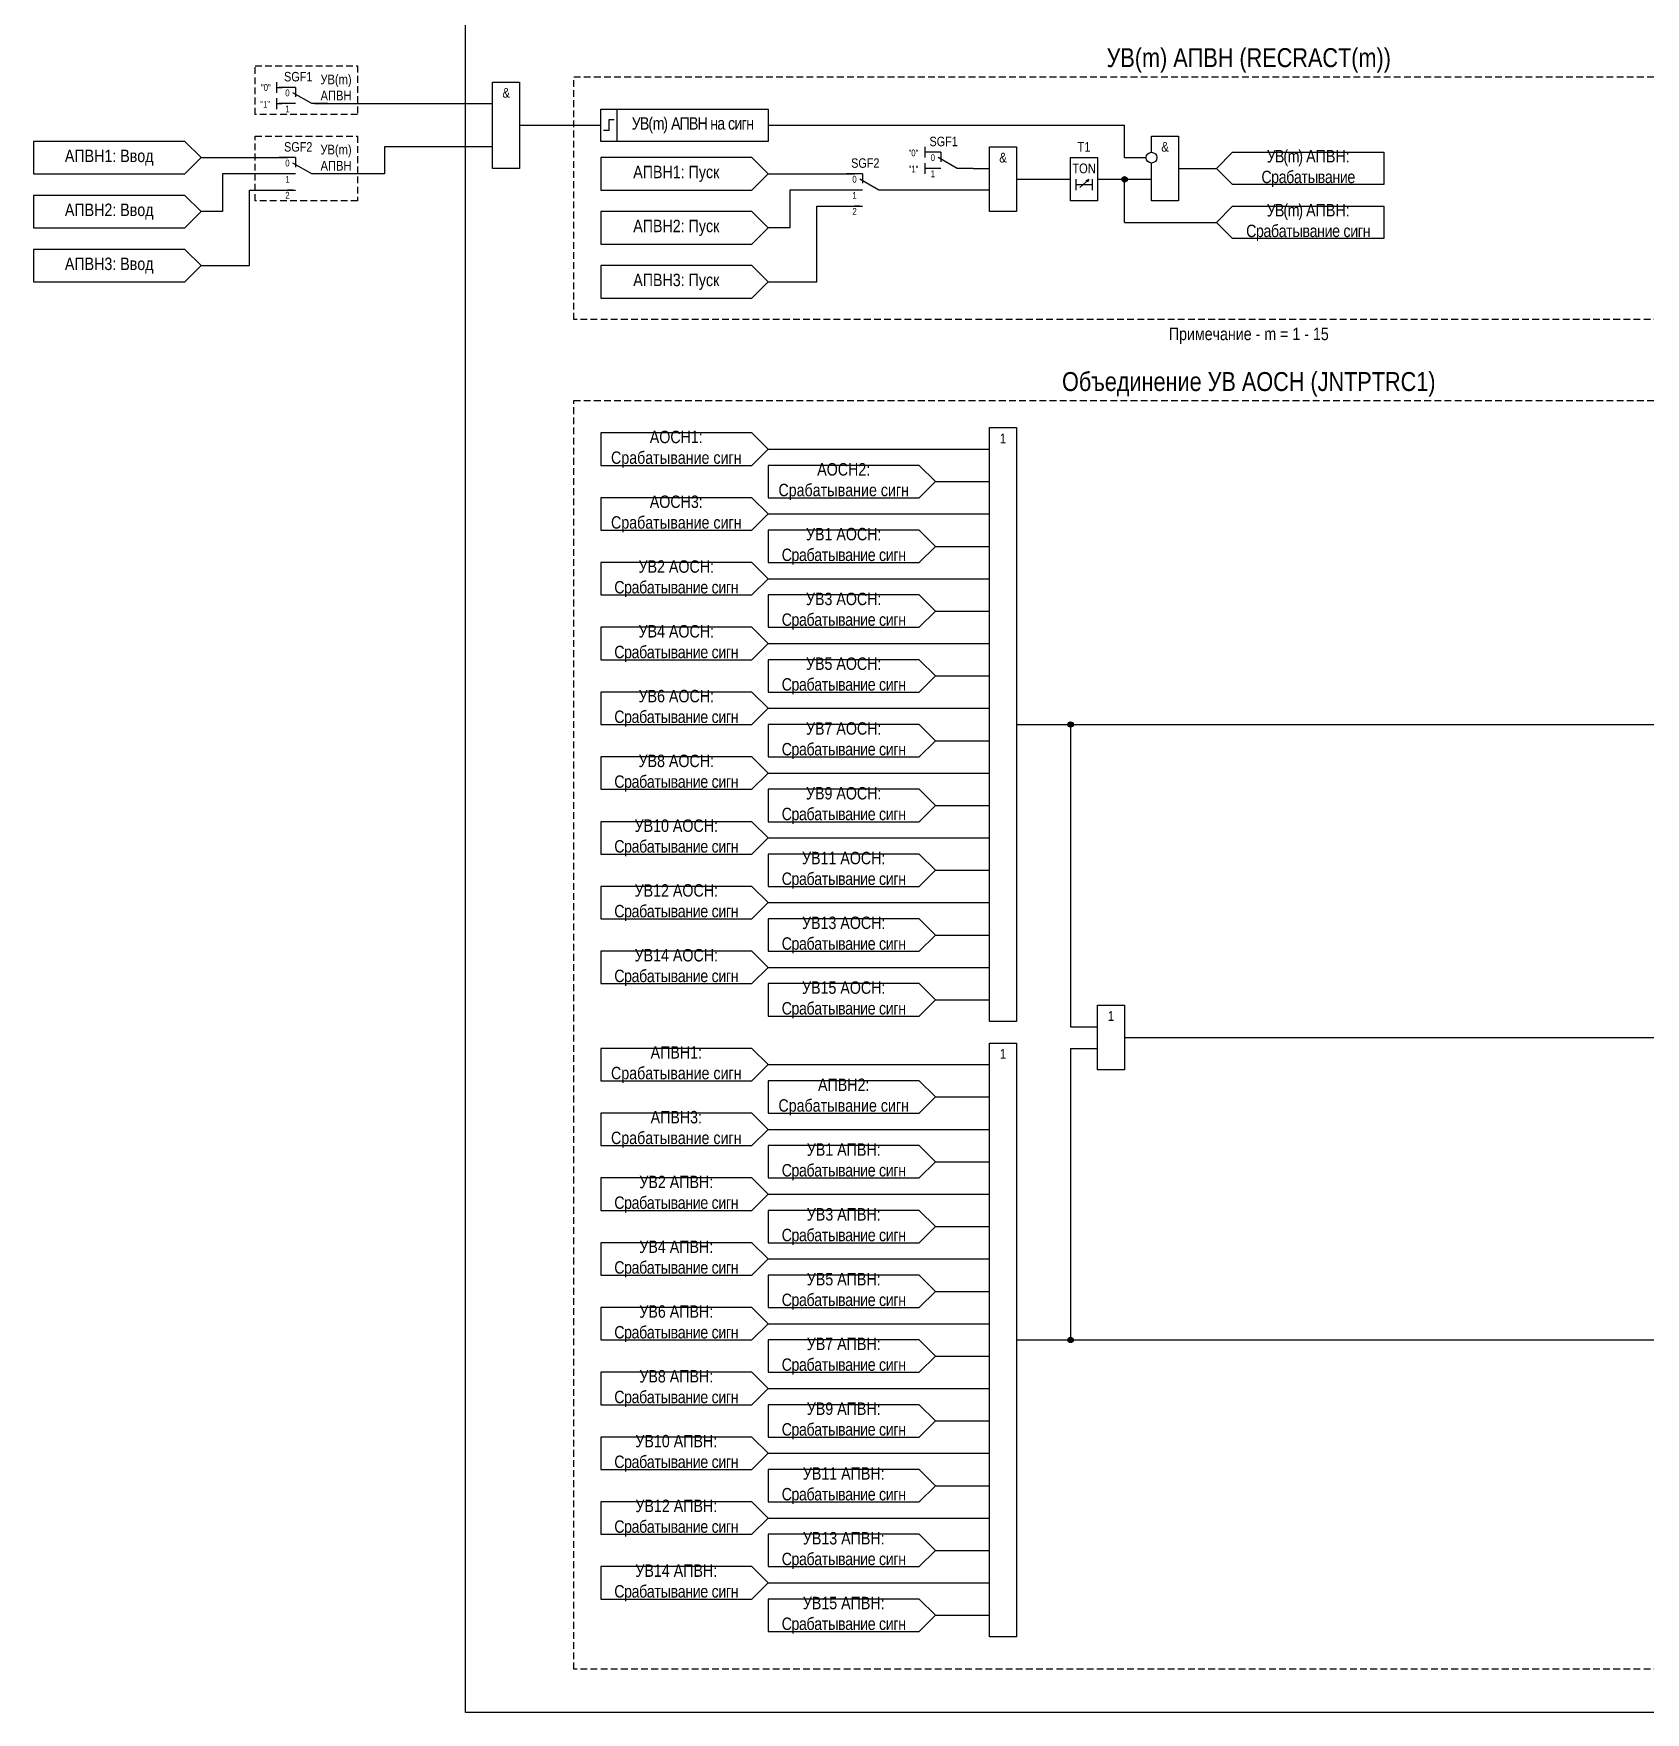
# Model space of a CAD drawing. Header units: millimetres. Extents: x -1017 to 1389, y -932 to 1669.
# Drawn here: x -80 to 218.4, y 0 to 311 of the extents above; entities that cross this region are included whole.
import ezdxf
from ezdxf.enums import TextEntityAlignment as Align

# ---------------------------------------------------------------- set-up
doc = ezdxf.new("R2010")
doc.units = ezdxf.units.MM
doc.linetypes.add('штриховая2', pattern=[0.375, 0.25, -0.125])
doc.layers.add('Непечатный', color=6, linetype='Continuous', plot=False)
doc.layers.add('Основная', color=7, linetype='Continuous')
doc.styles.add('2.5_Gost_RD', font='ARIALN.TTF', dxfattribs={"height": 2.5})
doc.styles.add('3.5_Gost_RD', font='ARIALN.TTF', dxfattribs={"height": 3.5})
doc.styles.add('Вывод', font='ARIALN.TTF', dxfattribs={"height": 2.5})
doc.styles.add('Компонент', font='ARIALN.TTF', dxfattribs={"height": 3.5})

# ---------------------------------------------------------------- blocks, each defined once
blk = doc.blocks.new('Точка')
at = {"ltscale": 100}
h = blk.add_hatch(color=256, dxfattribs=at)
h.dxf.hatch_style = 1
edge = h.paths.add_edge_path()
edge.add_arc((0, 0), 0.5, 0, 360)
blk.add_circle((0, 0), 0.5, dxfattribs=at)
blk = doc.blocks.new('*U79')
at = {"layer": 'Основная', "color": 0}
blk.add_line((0, 0), (7, 4), dxfattribs=at)
at = {"layer": 'Основная', "ltscale": 0.35}
blk.add_line((6, 6), (6, 2.5), dxfattribs=at)
blk = doc.blocks.new('*U91')
at = {"layer": 'Основная', "color": 0}
for p, q in [((-3, 6), (-9, 6)), ((-3, 0), (-9, 0)), ((9, 0), (3, 0))]:
    blk.add_line(p, q, dxfattribs=at)
at = {"layer": 'Основная', "ltscale": 0.25, "xscale": -1}
blk.add_blockref('*U79', (3, 0), dxfattribs=at)
at = {"layer": 'Основная'}
for tag, height, style, p in [('В1', 2.5, 'Вывод', (-13, 6)), ('ОУ', 3.5, 'Компонент', (-2, 10)), ('В2', 2.5, 'Вывод', (-6, 4)), ('В3', 2.5, 'Вывод', (-6, -2))]:
    blk.add_attdef(tag, text='', height=height, dxfattribs=dict(at, style=style)).set_placement(p, align=Align.MIDDLE_CENTER)
blk = doc.blocks.new('*U81')
at = {"layer": 'Основная', "color": 0}
for p, q in [((-3, 6), (-9, 6)), ((-3, 0), (-9, 0)), ((9, 0), (3, 0))]:
    blk.add_line(p, q, dxfattribs=at)
at = {"layer": 'Основная', "ltscale": 0.25, "xscale": -1}
blk.add_blockref('*U79', (3, 0), dxfattribs=at)
at = {"layer": 'Основная'}
for tag, height, style, p in [('В1', 2.5, 'Вывод', (-14, 6)), ('ОУ', 3.5, 'Компонент', (-2, 10)), ('В2', 2.5, 'Вывод', (-6, 4)), ('В3', 2.5, 'Вывод', (-6, -2))]:
    blk.add_attdef(tag, text='', height=height, dxfattribs=dict(at, style=style)).set_placement(p, align=Align.MIDDLE_CENTER)
blk = doc.blocks.new('*U92')
at = {"layer": 'Основная', "color": 0}
for p, q in [((-3, 6), (-9, 6)), ((-3, 0), (-9, 0)), ((9, 0), (3, 0))]:
    blk.add_line(p, q, dxfattribs=at)
at = {"layer": 'Основная', "ltscale": 0.25, "xscale": -1}
blk.add_blockref('*U79', (3, 0), dxfattribs=at)
at = {"layer": 'Основная'}
for tag, height, style, p in [('В1', 2.5, 'Вывод', (-13, 6)), ('ОУ', 3.5, 'Компонент', (-2, 10)), ('В2', 2.5, 'Вывод', (-6, 4)), ('В3', 2.5, 'Вывод', (-6, -2))]:
    blk.add_attdef(tag, text='', height=height, dxfattribs=dict(at, style=style)).set_placement(p, align=Align.MIDDLE_CENTER)

msp = doc.modelspace()

# ---------------------------------------------------------------- linework, layer by layer
at = {"color": 6, "ltscale": 100}
for p, q in [((-35, 302), (-35, 300)), ((-35, 301), (-34, 301)), ((-35, 299), (-35, 297)), ((-35, 298), (-34, 298)), ((-34.5, 282), (-31.5, 282))]:
    msp.add_line(p, q, dxfattribs=at)
at = {"ltscale": 100}
for p, q in [((122, 288), (122, 294)), ((94, 286), (95, 286)), ((113.7, 282.46), (115.37, 283.95)), ((115.37, 283.95), (114.85, 283.73)), ((115.37, 283.95), (115.11, 283.48)), ((122, 276), (122, 284)), ((97, 282), (79, 282)), ((70.5, 279), (73.5, 279)), ((112, 183), (112, 127)), ((112, 127), (117, 127)), ((112, 123), (112, 69)), ((112, 123), (117, 123))]:
    msp.add_line(p, q, dxfattribs=at)
at = {"color": 3, "ltscale": 100}
msp.add_lwpolyline([(0, 908), (290, 908), (290, 0), (0, 0)], close=True, dxfattribs=at)
at = {"color": 6, "linetype": 'штриховая2', "ltscale": 5}
for points in [[(-39, 305), (-20, 305), (-20, 296), (-39, 296)], [(-39, 292), (-20, 292), (-20, 280), (-39, 280)]]:
    msp.add_lwpolyline(points, close=True, dxfattribs=at)
at = {"color": 6, "ltscale": 100}
msp.add_lwpolyline([(5, 302), (10, 302), (10, 286), (5, 286)], close=True, dxfattribs=at)
for points in [[(-28, 298), (-5, 298), (-5, 298), (-5, 298)], [(-5, 298), (5, 298)], [(-5, 298), (-5, 298), (-5, 298), (5, 298)], [(10, 294), (15, 294)], [(10, 294), (10, 294), (10, 294), (15, 294)], [(5, 290), (-15, 290), (-15, 285), (-26, 285)], [(-33, 285), (-45, 285), (-45, 278), (-49, 278)], [(-49, 268), (-40, 268), (-40, 282), (-32, 282), (-32, 282), (-33, 282)]]:
    msp.add_lwpolyline(points, dxfattribs=at)
at = {"ltscale": 100}
msp.add_lwpolyline([(112, 288), (117, 288), (117, 280), (112, 280)], close=True, dxfattribs=at)
for points in [[(113, 284), (113, 282)], [(113, 283), (116, 283)], [(116, 284), (116, 282)], [(72, 282), (60, 282), (60, 275), (56, 275)], [(56, 265), (65, 265), (65, 279), (73, 279), (73, 279), (72, 279)]]:
    msp.add_lwpolyline(points, dxfattribs=at)
at = {"layer": 'Непечатный', "ltscale": 100}
msp.add_lwpolyline([(15, 294), (25, 294)], dxfattribs=at)
at = {"layer": 'Основная', "ltscale": 100}
for p, q in [((85, 290), (85, 288)), ((85, 287), (85, 285))]:
    msp.add_line(p, q, dxfattribs=at)
at = {"layer": 'Основная', "linetype": 'штриховая2', "ltscale": 5}
for points in [[(20, 303), (270, 303), (270, 258), (20, 258)], [(20, 243), (270, 243), (270, 8), (20, 8)]]:
    msp.add_lwpolyline(points, close=True, dxfattribs=at)
at = {"layer": 'Основная', "ltscale": 100}
for points in [[(25, 297), (28, 297), (28, 291), (25, 291)], [(25, 297), (56, 297), (56, 291), (25, 291)], [(170, 289), (170, 283), (142, 283), (139, 286), (142, 289)], [(170, 279), (170, 273), (142, 273), (139, 276), (142, 279)]]:
    msp.add_lwpolyline(points, close=True, dxfattribs=at)
at = {"layer": 'Основная', "lineweight": 30, "ltscale": 100}
msp.add_lwpolyline([(27.5, 295), (26.5, 295), (26.5, 293), (25.5, 293)], dxfattribs=at)
at = {"layer": 'Основная', "ltscale": 100}
for points in [[(56, 294), (122, 294)], [(97, 281), (97, 290), (102, 290), (102, 278), (97, 278), (97, 281)], [(127, 289), (127, 292), (132, 292), (132, 280), (127, 280), (127, 287)], [(56, 285), (53, 288), (25, 288), (25, 282), (53, 282), (56, 285)], [(122, 288), (126, 288)], [(56, 285), (72, 285)], [(95, 286), (97, 286)], [(102, 284), (112, 284)], [(117, 284), (127, 284)], [(132, 286), (139, 286)], [(56, 275), (53, 278), (25, 278), (25, 272), (53, 272), (56, 275)], [(122, 276), (139, 276)], [(56, 265), (53, 268), (25, 268), (25, 262), (53, 262), (56, 265)], [(56, 234), (53, 237), (25, 237), (25, 231), (53, 231), (56, 234)], [(97, 229), (97, 238), (102, 238), (102, 128), (97, 128), (97, 229)], [(56, 234), (97, 234)], [(87, 228), (84, 231), (56, 231), (56, 225), (84, 225), (87, 228)], [(87, 228), (97, 228)], [(56, 222), (53, 225), (25, 225), (25, 219), (53, 219), (56, 222)], [(56, 222), (97, 222)], [(87, 216), (84, 219), (56, 219), (56, 213), (84, 213), (87, 216)], [(87, 216), (97, 216)], [(56, 210), (53, 213), (25, 213), (25, 207), (53, 207), (56, 210)], [(56, 210), (97, 210)], [(87, 204), (84, 207), (56, 207), (56, 201), (84, 201), (87, 204)], [(87, 204), (97, 204)], [(56, 198), (53, 201), (25, 201), (25, 195), (53, 195), (56, 198)], [(56, 198), (97, 198)], [(87, 192), (84, 195), (56, 195), (56, 189), (84, 189), (87, 192)], [(87, 192), (97, 192)], [(56, 186), (53, 189), (25, 189), (25, 183), (53, 183), (56, 186)], [(56, 186), (97, 186)], [(87, 180), (84, 183), (56, 183), (56, 177), (84, 177), (87, 180)], [(102, 183), (234, 183)], [(87, 180), (97, 180)], [(56, 174), (53, 177), (25, 177), (25, 171), (53, 171), (56, 174)], [(56, 174), (97, 174)], [(87, 168), (84, 171), (56, 171), (56, 165), (84, 165), (87, 168)], [(87, 168), (97, 168)], [(56, 162), (53, 165), (25, 165), (25, 159), (53, 159), (56, 162)], [(56, 162), (97, 162)], [(87, 156), (84, 159), (56, 159), (56, 153), (84, 153), (87, 156)], [(87, 156), (97, 156)], [(56, 150), (53, 153), (25, 153), (25, 147), (53, 147), (56, 150)], [(56, 150), (97, 150)], [(87, 144), (84, 147), (56, 147), (56, 141), (84, 141), (87, 144)], [(87, 144), (97, 144)], [(56, 138), (53, 141), (25, 141), (25, 135), (53, 135), (56, 138)], [(56, 138), (97, 138)], [(87, 132), (84, 135), (56, 135), (56, 129), (84, 129), (87, 132)], [(87, 132), (97, 132)], [(117, 122), (117, 131), (122, 131), (122, 119), (117, 119), (117, 122)], [(122, 125), (234, 125)], [(56, 120), (53, 123), (25, 123), (25, 117), (53, 117), (56, 120)], [(97, 115), (97, 124), (102, 124), (102, 14), (97, 14), (97, 115)], [(56, 120), (97, 120)], [(87, 114), (84, 117), (56, 117), (56, 111), (84, 111), (87, 114)], [(87, 114), (97, 114)], [(56, 108), (53, 111), (25, 111), (25, 105), (53, 105), (56, 108)], [(56, 108), (97, 108)], [(87, 102), (84, 105), (56, 105), (56, 99), (84, 99), (87, 102)], [(87, 102), (97, 102)], [(56, 96), (53, 99), (25, 99), (25, 93), (53, 93), (56, 96)], [(56, 96), (97, 96)], [(87, 90), (84, 93), (56, 93), (56, 87), (84, 87), (87, 90)], [(87, 90), (97, 90)], [(56, 84), (53, 87), (25, 87), (25, 81), (53, 81), (56, 84)], [(56, 84), (97, 84)], [(87, 78), (84, 81), (56, 81), (56, 75), (84, 75), (87, 78)], [(87, 78), (97, 78)], [(56, 72), (53, 75), (25, 75), (25, 69), (53, 69), (56, 72)], [(56, 72), (97, 72)], [(87, 66), (84, 69), (56, 69), (56, 63), (84, 63), (87, 66)], [(102, 69), (234, 69)], [(87, 66), (97, 66)], [(56, 60), (53, 63), (25, 63), (25, 57), (53, 57), (56, 60)], [(56, 60), (97, 60)], [(87, 54), (84, 57), (56, 57), (56, 51), (84, 51), (87, 54)], [(87, 54), (97, 54)], [(56, 48), (53, 51), (25, 51), (25, 45), (53, 45), (56, 48)], [(56, 48), (97, 48)], [(87, 42), (84, 45), (56, 45), (56, 39), (84, 39), (87, 42)], [(87, 42), (97, 42)], [(56, 36), (53, 39), (25, 39), (25, 33), (53, 33), (56, 36)], [(56, 36), (97, 36)], [(87, 30), (84, 33), (56, 33), (56, 27), (84, 27), (87, 30)], [(87, 30), (97, 30)], [(56, 24), (53, 27), (25, 27), (25, 21), (53, 21), (56, 24)], [(56, 24), (97, 24)], [(87, 18), (84, 21), (56, 21), (56, 15), (84, 15), (87, 18)], [(87, 18), (97, 18)]]:
    msp.add_lwpolyline(points, dxfattribs=at)
at = {"layer": 'Основная', "color": 6, "ltscale": 100}
for points in [[(-49, 288), (-52, 291), (-80, 291), (-80, 285), (-52, 285), (-49, 288)], [(-49, 288), (-33, 288)], [(-49, 278), (-52, 281), (-80, 281), (-80, 275), (-52, 275), (-49, 278)], [(-49, 268), (-52, 271), (-80, 271), (-80, 265), (-52, 265), (-49, 268)]]:
    msp.add_lwpolyline(points, dxfattribs=at)
at = {"layer": 'Основная'}
msp.add_circle((127, 288), 1, dxfattribs=at)

# ---------------------------------------------------------------- block references
at = {"layer": 'Основная', "color": 6, "ltscale": 0.25, "xscale": 0.5, "yscale": 0.5, "zscale": 0.5}
msp.add_blockref('*U81', (-30, 298), dxfattribs=at).add_auto_attribs({'ОУ': 'SGF1', 'В1': '"0"', 'В2': '0', 'В3': '1'})
at = {"layer": 'Основная', "color": 6, "ltscale": 0.25}
ref = msp.add_blockref('*U92', (-30, 285), dxfattribs=dict(at, xscale=0.5, yscale=0.5, zscale=0.5))
ref.add_attrib('ОУ', 'SGF2', dxfattribs={"height": 1.75, "style": 'Компонент'}).set_placement((-31, 290), align=Align.MIDDLE_CENTER)
ref.add_attrib('В2', '0', dxfattribs={"height": 1.25, "style": 'Вывод'}).set_placement((-33, 287), align=Align.MIDDLE_CENTER)
ref.add_attrib('В3', '1', dxfattribs={"height": 1.25, "style": 'Вывод'}).set_placement((-33, 284), align=Align.MIDDLE_CENTER)
at = {"layer": 'Основная', "ltscale": 0.25}
ref = msp.add_blockref('*U91', (89.5, 286), dxfattribs=dict(at, xscale=0.5, yscale=0.5, zscale=0.5))
ref.add_attrib('ОУ', 'SGF1', dxfattribs={"height": 1.75, "style": 'Компонент'}).set_placement((88.5, 291), align=Align.MIDDLE_CENTER)
ref.add_attrib('В2', '0', dxfattribs={"height": 1.25, "style": 'Вывод'}).set_placement((86.5, 288), align=Align.MIDDLE_CENTER)
ref.add_attrib('В3', '1', dxfattribs={"height": 1.25, "style": 'Вывод'}).set_placement((86.5, 285), align=Align.MIDDLE_CENTER)
ref = msp.add_blockref('*U92', (75, 282), dxfattribs=dict(at, xscale=0.5, yscale=0.5, zscale=0.5))
ref.add_attrib('ОУ', 'SGF2', dxfattribs={"height": 1.75, "style": 'Компонент'}).set_placement((74, 287), align=Align.MIDDLE_CENTER)
ref.add_attrib('В2', '0', dxfattribs={"height": 1.25, "style": 'Вывод'}).set_placement((72, 284), align=Align.MIDDLE_CENTER)
ref.add_attrib('В3', '1', dxfattribs={"height": 1.25, "style": 'Вывод'}).set_placement((72, 281), align=Align.MIDDLE_CENTER)
at = {"layer": 'Основная', "ltscale": 100}
for p in [(122, 284), (112, 183), (112, 69)]:
    msp.add_blockref('Точка', p, dxfattribs=at)

# ---------------------------------------------------------------- texts
at = {"color": 30, "ltscale": 100, "attachment_point": 5}
for s, insert, char_height, width, style in [('УВ(m) АПВН (RECRACT(m))', (145, 306), 3.5, 250, '3.5_Gost_RD'), ('УВ(m) АПВН', (-24, 301), 1.8, 8, '2.5_Gost_RD'), ('УВ(m) АПВН', (-24, 288), 1.8, 8, '2.5_Gost_RD'), ('Объединение УВ АОСН (JNTPTRC1)', (145, 246), 3.5, 250, '3.5_Gost_RD')]:
    msp.add_mtext(s, dxfattribs=dict(at, insert=insert, char_height=char_height, width=width, style=style))
at = {"color": 6, "ltscale": 100, "insert": (7.5, 300), "char_height": 1.8, "width": 5, "attachment_point": 5, "style": '2.5_Gost_RD'}
msp.add_mtext('&', dxfattribs=at)
at = {"color": 6, "ltscale": 100, "char_height": 1.25, "style": '3.5_Gost_RD'}
for s, insert, attachment_point in [('"1"', (-38, 298.5), 1), ('2', (-32.59, 281.66), 3)]:
    msp.add_mtext_dynamic_manual_height_columns(s, width=2, gutter_width=17.5, heights=[0], dxfattribs=dict(at, insert=insert, attachment_point=attachment_point))
at = {"ltscale": 100, "char_height": 1.8, "width": 5, "attachment_point": 5, "style": '2.5_Gost_RD'}
for s, insert in [('T1', (114.5, 290)), ('TON', (114.5, 286))]:
    msp.add_mtext(s, dxfattribs=dict(at, insert=insert))
at = {"ltscale": 100, "insert": (72.41, 278.66), "char_height": 1.25, "attachment_point": 3, "style": '3.5_Gost_RD'}
msp.add_mtext_dynamic_manual_height_columns('2', width=2, gutter_width=17.5, heights=[0], dxfattribs=at)
at = {"layer": 'Основная', "ltscale": 100, "attachment_point": 5, "style": '2.5_Gost_RD'}
for s, insert, char_height, width in [('{\\T0.9;УВ(m) АПВН на сигн}', (42, 294), 2.3, 28), ('&', (129.5, 290), 1.8, 5), ('АПВН1: Пуск', (39, 285), 2.3, 28), ('&', (99.5, 288), 1.8, 5), ('АПВН2: Пуск', (39, 275), 2.3, 28), ('АПВН3: Пуск', (39, 265), 2.3, 28), ('Примечание - m = 1 - 15', (145, 255), 2.3, 250), ('АОСН1: Срабатывание сигн', (39, 234), 2.3, 28), ('1', (99.5, 236), 1.8, 5), ('АОСН2: Срабатывание сигн', (70, 228), 2.3, 28), ('АОСН3: Срабатывание сигн', (39, 222), 2.3, 28), ('УВ1 АОСН: {\\T0.95;Срабатывание сигн}', (70, 216), 2.3, 28), ('УВ2 АОСН: {\\T0.95;Срабатывание сигн}', (39, 210), 2.3, 28), ('УВ3 АОСН: {\\T0.95;Срабатывание сигн}', (70, 204), 2.3, 28), ('УВ4 АОСН: {\\T0.95;Срабатывание сигн}', (39, 198), 2.3, 28), ('УВ5 АОСН: {\\T0.95;Срабатывание сигн}', (70, 192), 2.3, 28), ('УВ6 АОСН: {\\T0.95;Срабатывание сигн}', (39, 186), 2.3, 28), ('УВ7 АОСН: {\\T0.95;Срабатывание сигн}', (70, 180), 2.3, 28), ('УВ8 АОСН: {\\T0.95;Срабатывание сигн}', (39, 174), 2.3, 28), ('УВ9 АОСН: {\\T0.95;Срабатывание сигн}', (70, 168), 2.3, 28), ('УВ10 АОСН: {\\T0.95;Срабатывание сигн}', (39, 162), 2.3, 28), ('УВ11 АОСН: {\\T0.95;Срабатывание сигн}', (70, 156), 2.3, 28), ('УВ12 АОСН: {\\T0.95;Срабатывание сигн}', (39, 150), 2.3, 28), ('УВ13 АОСН: {\\T0.95;Срабатывание сигн}', (70, 144), 2.3, 28), ('УВ14 АОСН: {\\T0.95;Срабатывание сигн}', (39, 138), 2.3, 28), ('УВ15 АОСН: {\\T0.95;Срабатывание сигн}', (70, 132), 2.3, 28), ('1', (119.5, 129), 1.8, 5), ('АПВН1: Срабатывание сигн', (39, 120), 2.3, 28), ('1', (99.5, 122), 1.8, 5), ('АПВН2: Срабатывание сигн', (70, 114), 2.3, 28), ('АПВН3: Срабатывание сигн', (39, 108), 2.3, 28), ('УВ1 АПВН: {\\T0.95;Срабатывание сигн}', (70, 102), 2.3, 28), ('УВ2 АПВН: {\\T0.95;Срабатывание сигн}', (39, 96), 2.3, 28), ('УВ3 АПВН: {\\T0.95;Срабатывание сигн}', (70, 90), 2.3, 28), ('УВ4 АПВН: {\\T0.95;Срабатывание сигн}', (39, 84), 2.3, 28), ('УВ5 АПВН: {\\T0.95;Срабатывание сигн}', (70, 78), 2.3, 28), ('УВ6 АПВН: {\\T0.95;Срабатывание сигн}', (39, 72), 2.3, 28), ('УВ7 АПВН: {\\T0.95;Срабатывание сигн}', (70, 66), 2.3, 28), ('УВ8 АПВН: {\\T0.95;Срабатывание сигн}', (39, 60), 2.3, 28), ('УВ9 АПВН: {\\T0.95;Срабатывание сигн}', (70, 54), 2.3, 28), ('УВ10 АПВН: {\\T0.95;Срабатывание сигн}', (39, 48), 2.3, 28), ('УВ11 АПВН: {\\T0.95;Срабатывание сигн}', (70, 42), 2.3, 28), ('УВ12 АПВН: {\\T0.95;Срабатывание сигн}', (39, 36), 2.3, 28), ('УВ13 АПВН: {\\T0.95;Срабатывание сигн}', (70, 30), 2.3, 28), ('УВ14 АПВН: {\\T0.95;Срабатывание сигн}', (39, 24), 2.3, 28), ('УВ15 АПВН: {\\T0.95;Срабатывание сигн}', (70, 18), 2.3, 28)]:
    msp.add_mtext(s, dxfattribs=dict(at, insert=insert, char_height=char_height, width=width))
at = {"layer": 'Основная', "color": 6, "ltscale": 100, "char_height": 2.3, "width": 28, "attachment_point": 5, "style": '2.5_Gost_RD'}
for s, insert in [('{\\C256;АПВН1: Ввод}', (-66, 288)), ('{\\C256;АПВН2: Ввод}', (-66, 278)), ('{\\C256;АПВН3: Ввод}', (-66, 268))]:
    msp.add_mtext(s, dxfattribs=dict(at, insert=insert))
at = {"layer": 'Основная', "ltscale": 100, "char_height": 1.25, "attachment_point": 1, "style": '3.5_Gost_RD'}
for s, insert in [('"0"', (82, 289.5)), ('"1"', (82, 286.5))]:
    msp.add_mtext_dynamic_manual_height_columns(s, width=2, gutter_width=17.5, heights=[0], dxfattribs=dict(at, insert=insert))
at = {"layer": 'Основная', "color": 0, "ltscale": 100, "char_height": 2.3, "width": 28, "attachment_point": 5, "style": '2.5_Gost_RD'}
for s, insert in [('{\\T0.9;\\C256;УВ(m) \\T1;АПВН: \\T0.95;Срабатывание}', (156, 286)), ('{\\T0.9;\\C256;УВ(m) \\T1;АПВН: \\T0.95;Срабатывание сигн}', (156, 276))]:
    msp.add_mtext(s, dxfattribs=dict(at, insert=insert))

doc.saveas('drawing.dxf')
